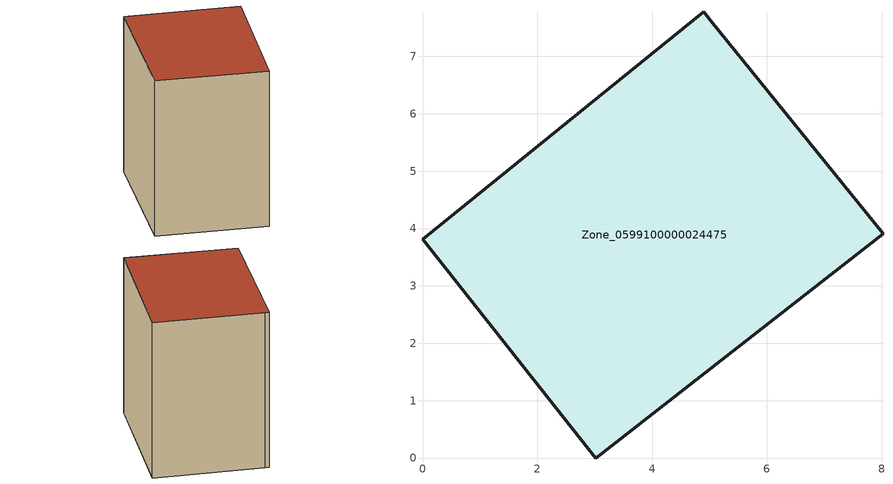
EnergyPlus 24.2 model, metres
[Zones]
Zone_0599100000024475
 floor ground (C_G): 0,3.81 4.91,7.78 5.02,7.62 8.03,3.91 3.02,0 z0
 wall outside (C_F): 3.02,0 8.03,3.91 5.02,7.62 4.91,7.78 0,3.81 3.02,0 z0:7.15
 roof outside (C_R): 4.91,7.78 0,3.81 3.02,0 8.03,3.91 5.02,7.62 z7.15
[BUILDING]
Pand.0599100000024475: North Axis=0; Terrain=City; Loads Convergence Tolerance Value=0.04; Temperature Convergence Tolerance Value=0.4; Solar Distribution=FullExterior; Maximum Number of Warmup Days=25; Minimum Number of Warmup Days=1
[Site:Location]
Rotterdam.The.Hague.AP_ZH_NLD Design_Conditions: Latitude=51.96; Longitude=4.45; Time Zone=1; Elevation=-4.5
[SITE:GROUNDTEMPERATURE:BUILDINGSURFACE]
18, 18, 18, 18, 18, 18, 18, 18, 18, 18, 18, 18
[MATERIAL] Thermal Absorptance=0.9; Solar Absorptance=0.7; Visible Absorptance=0.7
Name | Roughness | Thickness | Conductivity | Density | Specific Heat
G.TI.1946 | MediumSmooth | 0.15 | 1 | 540 | 1210
F.TI.1946 | Rough | 0.3 | 0.857143 | 1920 | 840
R.TI.1946 | MediumRough | 0.2 | 0.1 | 1500 | 1000
[CONSTRUCTION]
C_G: G.TI.1946
C_F: F.TI.1946
C_R: R.TI.1946
[ZONE]
Zone_0599100000024475: Type=1; Multiplier=1; Ceiling Height=Autocalculate; Volume=Autocalculate; Floor Area=autocalculate; Part of Total Floor Area=Yes
[ZONEINFILTRATION:DESIGNFLOWRATE]
Infil_Zone_0599100000024475: Zone or ZoneList or Space or SpaceList=Zone_0599100000024475; Schedule=AlwaysOn; Design Flow Rate Calculation Method=Flow/Area; Flow Rate per Floor Area=0.003; Constant Term Coefficient=1; Temperature Term Coefficient=0; Velocity Term Coefficient=0; Velocity Squared Term Coefficient=0
[HVACTEMPLATE:ZONE:IDEALLOADSAIRSYSTEM]
Zone_0599100000024475: Maximum Heating Supply Air Temperature=50; Minimum Cooling Supply Air Temperature=13; Maximum Heating Supply Air Humidity Ratio=0.0156; Minimum Cooling Supply Air Humidity Ratio=0.0077; Heating Limit=NoLimit; Cooling Limit=NoLimit; Dehumidification Control Type=ConstantSensibleHeatRatio; Cooling Sensible Heat Ratio=0.7; Dehumidification Setpoint=60; Humidification Control Type=None; Humidification Setpoint=30; Outdoor Air Method=None; Outdoor Air Flow Rate per Person=0.00944; Outdoor Air Flow Rate per Zone Floor Area=0; Outdoor Air Flow Rate per Zone=0; Demand Controlled Ventilation Type=None; Outdoor Air Economizer Type=NoEconomizer; Heat Recovery Type=None; Sensible Heat Recovery Effectiveness=0.7; Latent Heat Recovery Effectiveness=0.65
[ZONECONTROL:THERMOSTAT]
ThermostatControl_Zone_0599100000024475: Zone or ZoneList=Zone_0599100000024475; Control Type Schedule=DualSetpointControlType; Control 1=Thermostat_Zone_0599100000024475; Temperature Difference Between Cutout And Setpoint=0
[THERMOSTATSETPOINT:DUALSETPOINT]
Thermostat_Zone_0599100000024475: Heating Setpoint Temperature Schedule=HeatingSetpoint_Zone_0599100000024475; Cooling Setpoint Temperature Schedule=CoolingSetpoint_Zone_0599100000024475
[SCHEDULE:COMPACT]
HeatingSetpoint_Zone_0599100000024475: Through: 12/31, For: AllDays, Until: 24:00, 21
CoolingSetpoint_Zone_0599100000024475: Through: 12/31, For: AllDays, Until: 24:00, 24
DualSetpointControlType: Through: 12/31, For: AllDays, Until: 24:00, 4
AlwaysOn: Through: 12/31, For: AllDays, Until: 24:00, 1
